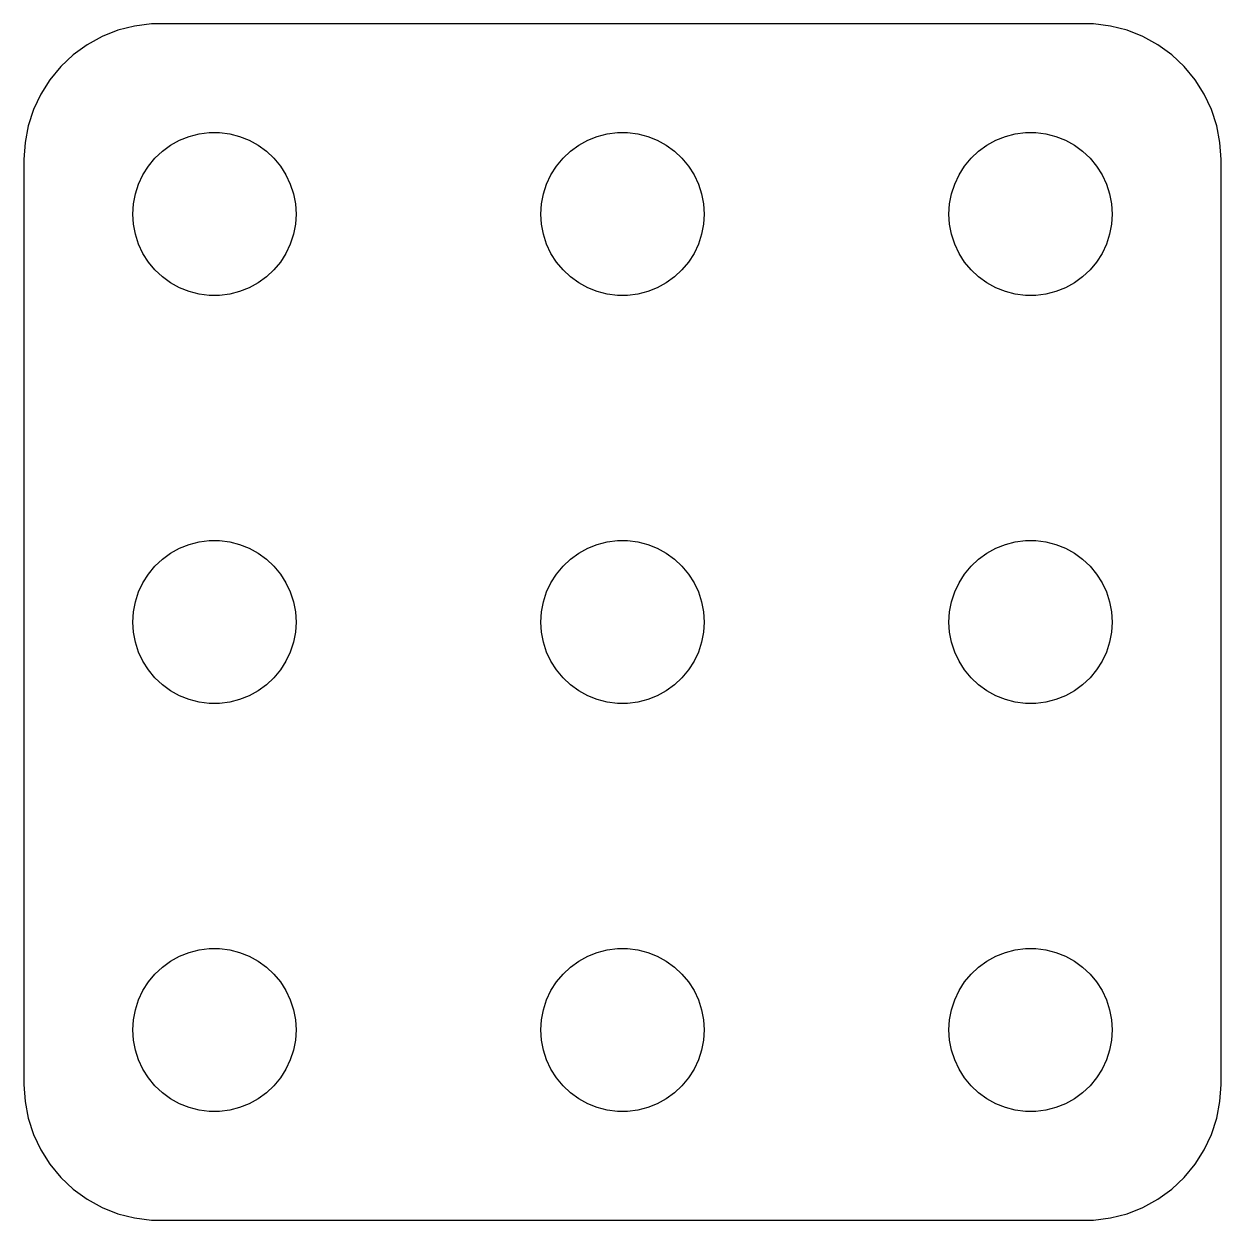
# Model space of a CAD drawing. Header units: metres. Extents: x -11 to 11, y 259 to 497.
# Drawn here: x -11 to 11, y 367 to 389 of the extents above; entities that cross this region are included whole.
import ezdxf

# ---------------------------------------------------------------- set-up
doc = ezdxf.new("R2010")
doc.units = ezdxf.units.M

msp = doc.modelspace()

# ---------------------------------------------------------------- linework, layer by layer
for p, q in [((-8.65697, 388.995), (-8.96844, 388.956)), ((8.65697, 388.995), (-8.65697, 388.995)), ((8.96844, 388.956), (8.65697, 388.995)), ((-9.56444, 388.762), (-9.83955, 388.611)), ((-9.27254, 388.878), (-9.56444, 388.762)), ((-8.96844, 388.956), (-9.27254, 388.878)), ((9.27254, 388.878), (8.96844, 388.956)), ((9.56444, 388.762), (9.27254, 388.878)), ((9.83955, 388.611), (9.56444, 388.762)), ((-9.83955, 388.611), (-10.0936, 388.426)), ((10.0936, 388.426), (9.83955, 388.611)), ((-10.0936, 388.426), (-10.3224, 388.211)), ((10.3224, 388.211), (10.0936, 388.426)), ((-10.3224, 388.211), (-10.5225, 387.969)), ((10.5225, 387.969), (10.3224, 388.211)), ((-10.5225, 387.969), (-10.6908, 387.704)), ((10.6908, 387.704), (10.5225, 387.969)), ((-10.6908, 387.704), (-10.8244, 387.42)), ((10.8244, 387.42), (10.6908, 387.704)), ((-10.8244, 387.42), (-10.9214, 387.122)), ((10.9214, 387.122), (10.8244, 387.42)), ((-10.9214, 387.122), (-10.9803, 386.813)), ((-7.78107, 386.973), (-7.59418, 386.997)), ((-7.59418, 386.997), (-7.40581, 386.997)), ((-7.40581, 386.997), (-7.21892, 386.973)), ((-0.281067, 386.973), (-0.094177, 386.997)), ((-0.094177, 386.997), (0.094177, 386.997)), ((0.094177, 386.997), (0.281067, 386.973)), ((7.21892, 386.973), (7.40581, 386.997)), ((7.40581, 386.997), (7.59418, 386.997)), ((7.59418, 386.997), (7.78107, 386.973)), ((10.9803, 386.813), (10.9214, 387.122)), ((-10.9803, 386.813), (-11, 386.5)), ((-8.45613, 386.656), (-8.30373, 386.766)), ((-8.30373, 386.766), (-8.13866, 386.857)), ((-8.13866, 386.857), (-7.96352, 386.927)), ((-7.96352, 386.927), (-7.78107, 386.973)), ((-7.21892, 386.973), (-7.03647, 386.927)), ((-7.03647, 386.927), (-6.86133, 386.857)), ((-6.86133, 386.857), (-6.69626, 386.766)), ((-6.69626, 386.766), (-6.54385, 386.656)), ((-0.956131, 386.656), (-0.803726, 386.766)), ((-0.803726, 386.766), (-0.638657, 386.857)), ((-0.638657, 386.857), (-0.463516, 386.927)), ((-0.463516, 386.927), (-0.281067, 386.973)), ((0.281067, 386.973), (0.463516, 386.927)), ((0.463516, 386.927), (0.638657, 386.857)), ((0.638657, 386.857), (0.803726, 386.766)), ((0.803726, 386.766), (0.956131, 386.656)), ((6.54385, 386.656), (6.69626, 386.766)), ((6.69626, 386.766), (6.86133, 386.857)), ((6.86133, 386.857), (7.03647, 386.927)), ((7.03647, 386.927), (7.21892, 386.973)), ((7.78107, 386.973), (7.96352, 386.927)), ((7.96352, 386.927), (8.13866, 386.857)), ((8.13866, 386.857), (8.30373, 386.766)), ((8.30373, 386.766), (8.45613, 386.656)), ((11, 386.5), (10.9803, 386.813)), ((-8.59344, 386.527), (-8.45613, 386.656)), ((-6.54385, 386.656), (-6.40654, 386.527)), ((-1.09344, 386.527), (-0.956131, 386.656)), ((0.956131, 386.656), (1.09344, 386.527)), ((6.40654, 386.527), (6.54385, 386.656)), ((8.45613, 386.656), (8.59344, 386.527)), ((-11, 386.5), (-11, 369.5)), ((-8.81445, 386.223), (-8.71352, 386.382)), ((-8.71352, 386.382), (-8.59344, 386.527)), ((-6.40654, 386.527), (-6.28647, 386.382)), ((-6.28647, 386.382), (-6.18553, 386.223)), ((-1.31445, 386.223), (-1.21352, 386.382)), ((-1.21352, 386.382), (-1.09344, 386.527)), ((1.09344, 386.527), (1.21352, 386.382)), ((1.21352, 386.382), (1.31445, 386.223)), ((6.18553, 386.223), (6.28647, 386.382)), ((6.28647, 386.382), (6.40654, 386.527)), ((8.59344, 386.527), (8.71352, 386.382)), ((8.71352, 386.382), (8.81445, 386.223)), ((11, 369.5), (11, 386.5)), ((-8.89465, 386.052), (-8.81445, 386.223)), ((-6.18553, 386.223), (-6.10533, 386.052)), ((-1.39465, 386.052), (-1.31445, 386.223)), ((1.31445, 386.223), (1.39465, 386.052)), ((6.10533, 386.052), (6.18553, 386.223)), ((8.81445, 386.223), (8.89465, 386.052)), ((-8.95287, 385.873), (-8.89465, 386.052)), ((-6.10533, 386.052), (-6.04712, 385.873)), ((-1.45287, 385.873), (-1.39465, 386.052)), ((1.39465, 386.052), (1.45287, 385.873)), ((6.04712, 385.873), (6.10533, 386.052)), ((8.89465, 386.052), (8.95287, 385.873)), ((-9, 385.5), (-8.98816, 385.688)), ((-8.98816, 385.688), (-8.95287, 385.873)), ((-6.04712, 385.873), (-6.01183, 385.688)), ((-6.01183, 385.688), (-6, 385.5)), ((-1.5, 385.5), (-1.48816, 385.688)), ((-1.48816, 385.688), (-1.45287, 385.873)), ((1.45287, 385.873), (1.48816, 385.688)), ((1.48816, 385.688), (1.5, 385.5)), ((6, 385.5), (6.01183, 385.688)), ((6.01183, 385.688), (6.04712, 385.873)), ((8.95287, 385.873), (8.98816, 385.688)), ((8.98816, 385.688), (9, 385.5)), ((-8.98816, 385.312), (-9, 385.5)), ((-6, 385.5), (-6.01183, 385.312)), ((-1.48816, 385.312), (-1.5, 385.5)), ((1.5, 385.5), (1.48816, 385.312)), ((6.01183, 385.312), (6, 385.5)), ((9, 385.5), (8.98816, 385.312)), ((-8.95287, 385.127), (-8.98816, 385.312)), ((-6.01183, 385.312), (-6.04712, 385.127)), ((-1.45287, 385.127), (-1.48816, 385.312)), ((1.48816, 385.312), (1.45287, 385.127)), ((6.04712, 385.127), (6.01183, 385.312)), ((8.98816, 385.312), (8.95287, 385.127)), ((-8.89465, 384.948), (-8.95287, 385.127)), ((-6.04712, 385.127), (-6.10533, 384.948)), ((-1.39465, 384.948), (-1.45287, 385.127)), ((1.45287, 385.127), (1.39465, 384.948)), ((6.10533, 384.948), (6.04712, 385.127)), ((8.95287, 385.127), (8.89465, 384.948)), ((-8.81445, 384.777), (-8.89465, 384.948)), ((-6.10533, 384.948), (-6.18553, 384.777)), ((-1.31445, 384.777), (-1.39465, 384.948)), ((1.39465, 384.948), (1.31445, 384.777)), ((6.18553, 384.777), (6.10533, 384.948)), ((8.89465, 384.948), (8.81445, 384.777)), ((-8.71352, 384.618), (-8.81445, 384.777)), ((-8.59344, 384.473), (-8.71352, 384.618)), ((-6.28647, 384.618), (-6.40654, 384.473)), ((-6.18553, 384.777), (-6.28647, 384.618)), ((-1.21352, 384.618), (-1.31445, 384.777)), ((-1.09344, 384.473), (-1.21352, 384.618)), ((1.21352, 384.618), (1.09344, 384.473)), ((1.31445, 384.777), (1.21352, 384.618)), ((6.28647, 384.618), (6.18553, 384.777)), ((6.40654, 384.473), (6.28647, 384.618)), ((8.71352, 384.618), (8.59344, 384.473)), ((8.81445, 384.777), (8.71352, 384.618)), ((-8.45613, 384.344), (-8.59344, 384.473)), ((-8.30373, 384.234), (-8.45613, 384.344)), ((-6.54385, 384.344), (-6.69626, 384.234)), ((-6.40654, 384.473), (-6.54385, 384.344)), ((-0.956131, 384.344), (-1.09344, 384.473)), ((-0.803726, 384.234), (-0.956131, 384.344)), ((0.956131, 384.344), (0.803726, 384.234)), ((1.09344, 384.473), (0.956131, 384.344)), ((6.54385, 384.344), (6.40654, 384.473)), ((6.69626, 384.234), (6.54385, 384.344)), ((8.45613, 384.344), (8.30373, 384.234)), ((8.59344, 384.473), (8.45613, 384.344)), ((-8.13866, 384.143), (-8.30373, 384.234)), ((-7.96352, 384.073), (-8.13866, 384.143)), ((-6.86133, 384.143), (-7.03647, 384.073)), ((-6.69626, 384.234), (-6.86133, 384.143)), ((-0.638657, 384.143), (-0.803726, 384.234)), ((-0.463516, 384.073), (-0.638657, 384.143)), ((0.638657, 384.143), (0.463516, 384.073)), ((0.803726, 384.234), (0.638657, 384.143)), ((6.86133, 384.143), (6.69626, 384.234)), ((7.03647, 384.073), (6.86133, 384.143)), ((8.13866, 384.143), (7.96352, 384.073)), ((8.30373, 384.234), (8.13866, 384.143)), ((-7.78107, 384.027), (-7.96352, 384.073)), ((-7.59418, 384.003), (-7.78107, 384.027)), ((-7.40581, 384.003), (-7.59418, 384.003)), ((-7.21892, 384.027), (-7.40581, 384.003)), ((-7.03647, 384.073), (-7.21892, 384.027)), ((-0.281067, 384.027), (-0.463516, 384.073)), ((-0.094177, 384.003), (-0.281067, 384.027)), ((0.094177, 384.003), (-0.094177, 384.003)), ((0.281067, 384.027), (0.094177, 384.003)), ((0.463516, 384.073), (0.281067, 384.027)), ((7.21892, 384.027), (7.03647, 384.073)), ((7.40581, 384.003), (7.21892, 384.027)), ((7.59418, 384.003), (7.40581, 384.003)), ((7.78107, 384.027), (7.59418, 384.003)), ((7.96352, 384.073), (7.78107, 384.027)), ((-8.30373, 379.266), (-8.13866, 379.357)), ((-8.13866, 379.357), (-7.96352, 379.427)), ((-7.96352, 379.427), (-7.78107, 379.473)), ((-7.78107, 379.473), (-7.59418, 379.497)), ((-7.59418, 379.497), (-7.40581, 379.497)), ((-7.40581, 379.497), (-7.21892, 379.473)), ((-7.21892, 379.473), (-7.03647, 379.427)), ((-7.03647, 379.427), (-6.86133, 379.357)), ((-6.86133, 379.357), (-6.69626, 379.266)), ((-0.803726, 379.266), (-0.638657, 379.357)), ((-0.638657, 379.357), (-0.463516, 379.427)), ((-0.463516, 379.427), (-0.281067, 379.473)), ((-0.281067, 379.473), (-0.094177, 379.497)), ((-0.094177, 379.497), (0.094177, 379.497)), ((0.094177, 379.497), (0.281067, 379.473)), ((0.281067, 379.473), (0.463516, 379.427)), ((0.463516, 379.427), (0.638657, 379.357)), ((0.638657, 379.357), (0.803726, 379.266)), ((6.69626, 379.266), (6.86133, 379.357)), ((6.86133, 379.357), (7.03647, 379.427)), ((7.03647, 379.427), (7.21892, 379.473)), ((7.21892, 379.473), (7.40581, 379.497)), ((7.40581, 379.497), (7.59418, 379.497)), ((7.59418, 379.497), (7.78107, 379.473)), ((7.78107, 379.473), (7.96352, 379.427)), ((7.96352, 379.427), (8.13866, 379.357)), ((8.13866, 379.357), (8.30373, 379.266)), ((-8.59344, 379.027), (-8.45613, 379.156)), ((-8.45613, 379.156), (-8.30373, 379.266)), ((-6.69626, 379.266), (-6.54385, 379.156)), ((-6.54385, 379.156), (-6.40654, 379.027)), ((-1.09344, 379.027), (-0.956131, 379.156)), ((-0.956131, 379.156), (-0.803726, 379.266)), ((0.803726, 379.266), (0.956131, 379.156)), ((0.956131, 379.156), (1.09344, 379.027)), ((6.40654, 379.027), (6.54385, 379.156)), ((6.54385, 379.156), (6.69626, 379.266)), ((8.30373, 379.266), (8.45613, 379.156)), ((8.45613, 379.156), (8.59344, 379.027)), ((-8.81445, 378.723), (-8.71352, 378.882)), ((-8.71352, 378.882), (-8.59344, 379.027)), ((-6.40654, 379.027), (-6.28647, 378.882)), ((-6.28647, 378.882), (-6.18553, 378.723)), ((-1.31445, 378.723), (-1.21352, 378.882)), ((-1.21352, 378.882), (-1.09344, 379.027)), ((1.09344, 379.027), (1.21352, 378.882)), ((1.21352, 378.882), (1.31445, 378.723)), ((6.18553, 378.723), (6.28647, 378.882)), ((6.28647, 378.882), (6.40654, 379.027)), ((8.59344, 379.027), (8.71352, 378.882)), ((8.71352, 378.882), (8.81445, 378.723)), ((-8.89465, 378.552), (-8.81445, 378.723)), ((-6.18553, 378.723), (-6.10533, 378.552)), ((-1.39465, 378.552), (-1.31445, 378.723)), ((1.31445, 378.723), (1.39465, 378.552)), ((6.10533, 378.552), (6.18553, 378.723)), ((8.81445, 378.723), (8.89465, 378.552)), ((-8.95287, 378.373), (-8.89465, 378.552)), ((-6.10533, 378.552), (-6.04712, 378.373)), ((-1.45287, 378.373), (-1.39465, 378.552)), ((1.39465, 378.552), (1.45287, 378.373)), ((6.04712, 378.373), (6.10533, 378.552)), ((8.89465, 378.552), (8.95287, 378.373)), ((-9, 378), (-8.98816, 378.188)), ((-8.98816, 378.188), (-8.95287, 378.373)), ((-6.04712, 378.373), (-6.01183, 378.188)), ((-6.01183, 378.188), (-6, 378)), ((-1.5, 378), (-1.48816, 378.188)), ((-1.48816, 378.188), (-1.45287, 378.373)), ((1.45287, 378.373), (1.48816, 378.188)), ((1.48816, 378.188), (1.5, 378)), ((6, 378), (6.01183, 378.188)), ((6.01183, 378.188), (6.04712, 378.373)), ((8.95287, 378.373), (8.98816, 378.188)), ((8.98816, 378.188), (9, 378)), ((-8.98816, 377.812), (-9, 378)), ((-6, 378), (-6.01183, 377.812)), ((-1.48816, 377.812), (-1.5, 378)), ((1.5, 378), (1.48816, 377.812)), ((6.01183, 377.812), (6, 378)), ((9, 378), (8.98816, 377.812)), ((-8.95287, 377.627), (-8.98816, 377.812)), ((-6.01183, 377.812), (-6.04712, 377.627)), ((-1.45287, 377.627), (-1.48816, 377.812)), ((1.48816, 377.812), (1.45287, 377.627)), ((6.04712, 377.627), (6.01183, 377.812)), ((8.98816, 377.812), (8.95287, 377.627)), ((-8.89465, 377.448), (-8.95287, 377.627)), ((-6.04712, 377.627), (-6.10533, 377.448)), ((-1.39465, 377.448), (-1.45287, 377.627)), ((1.45287, 377.627), (1.39465, 377.448)), ((6.10533, 377.448), (6.04712, 377.627)), ((8.95287, 377.627), (8.89465, 377.448)), ((-8.81445, 377.277), (-8.89465, 377.448)), ((-6.10533, 377.448), (-6.18553, 377.277)), ((-1.31445, 377.277), (-1.39465, 377.448)), ((1.39465, 377.448), (1.31445, 377.277)), ((6.18553, 377.277), (6.10533, 377.448)), ((8.89465, 377.448), (8.81445, 377.277)), ((-8.71352, 377.118), (-8.81445, 377.277)), ((-8.59344, 376.973), (-8.71352, 377.118)), ((-6.28647, 377.118), (-6.40654, 376.973)), ((-6.18553, 377.277), (-6.28647, 377.118)), ((-1.21352, 377.118), (-1.31445, 377.277)), ((-1.09344, 376.973), (-1.21352, 377.118)), ((1.21352, 377.118), (1.09344, 376.973)), ((1.31445, 377.277), (1.21352, 377.118)), ((6.28647, 377.118), (6.18553, 377.277)), ((6.40654, 376.973), (6.28647, 377.118)), ((8.71352, 377.118), (8.59344, 376.973)), ((8.81445, 377.277), (8.71352, 377.118)), ((-8.45613, 376.844), (-8.59344, 376.973)), ((-6.40654, 376.973), (-6.54385, 376.844)), ((-0.956131, 376.844), (-1.09344, 376.973)), ((1.09344, 376.973), (0.956131, 376.844)), ((6.54385, 376.844), (6.40654, 376.973)), ((8.59344, 376.973), (8.45613, 376.844)), ((-8.30373, 376.734), (-8.45613, 376.844)), ((-8.13866, 376.643), (-8.30373, 376.734)), ((-7.96352, 376.573), (-8.13866, 376.643)), ((-6.86133, 376.643), (-7.03647, 376.573)), ((-6.69626, 376.734), (-6.86133, 376.643)), ((-6.54385, 376.844), (-6.69626, 376.734)), ((-0.803726, 376.734), (-0.956131, 376.844)), ((-0.638657, 376.643), (-0.803726, 376.734)), ((-0.463516, 376.573), (-0.638657, 376.643)), ((0.638657, 376.643), (0.463516, 376.573)), ((0.803726, 376.734), (0.638657, 376.643)), ((0.956131, 376.844), (0.803726, 376.734)), ((6.69626, 376.734), (6.54385, 376.844)), ((6.86133, 376.643), (6.69626, 376.734)), ((7.03647, 376.573), (6.86133, 376.643)), ((8.13866, 376.643), (7.96352, 376.573)), ((8.30373, 376.734), (8.13866, 376.643)), ((8.45613, 376.844), (8.30373, 376.734)), ((-7.78107, 376.527), (-7.96352, 376.573)), ((-7.59418, 376.503), (-7.78107, 376.527)), ((-7.40581, 376.503), (-7.59418, 376.503)), ((-7.21892, 376.527), (-7.40581, 376.503)), ((-7.03647, 376.573), (-7.21892, 376.527)), ((-0.281067, 376.527), (-0.463516, 376.573)), ((-0.094177, 376.503), (-0.281067, 376.527)), ((0.094177, 376.503), (-0.094177, 376.503)), ((0.281067, 376.527), (0.094177, 376.503)), ((0.463516, 376.573), (0.281067, 376.527)), ((7.21892, 376.527), (7.03647, 376.573)), ((7.40581, 376.503), (7.21892, 376.527)), ((7.59418, 376.503), (7.40581, 376.503)), ((7.78107, 376.527), (7.59418, 376.503)), ((7.96352, 376.573), (7.78107, 376.527)), ((-8.30373, 371.766), (-8.13866, 371.857)), ((-8.13866, 371.857), (-7.96352, 371.927)), ((-7.96352, 371.927), (-7.78107, 371.973)), ((-7.78107, 371.973), (-7.59418, 371.997)), ((-7.59418, 371.997), (-7.40581, 371.997)), ((-7.40581, 371.997), (-7.21892, 371.973)), ((-7.21892, 371.973), (-7.03647, 371.927)), ((-7.03647, 371.927), (-6.86133, 371.857)), ((-6.86133, 371.857), (-6.69626, 371.766)), ((-0.803726, 371.766), (-0.638657, 371.857)), ((-0.638657, 371.857), (-0.463516, 371.927)), ((-0.463516, 371.927), (-0.281067, 371.973)), ((-0.281067, 371.973), (-0.094177, 371.997)), ((-0.094177, 371.997), (0.094177, 371.997)), ((0.094177, 371.997), (0.281067, 371.973)), ((0.281067, 371.973), (0.463516, 371.927)), ((0.463516, 371.927), (0.638657, 371.857)), ((0.638657, 371.857), (0.803726, 371.766)), ((6.69626, 371.766), (6.86133, 371.857)), ((6.86133, 371.857), (7.03647, 371.927)), ((7.03647, 371.927), (7.21892, 371.973)), ((7.21892, 371.973), (7.40581, 371.997)), ((7.40581, 371.997), (7.59418, 371.997)), ((7.59418, 371.997), (7.78107, 371.973)), ((7.78107, 371.973), (7.96352, 371.927)), ((7.96352, 371.927), (8.13866, 371.857)), ((8.13866, 371.857), (8.30373, 371.766)), ((-8.59344, 371.527), (-8.45613, 371.656)), ((-8.45613, 371.656), (-8.30373, 371.766)), ((-6.69626, 371.766), (-6.54385, 371.656)), ((-6.54385, 371.656), (-6.40654, 371.527)), ((-1.09344, 371.527), (-0.956131, 371.656)), ((-0.956131, 371.656), (-0.803726, 371.766)), ((0.803726, 371.766), (0.956131, 371.656)), ((0.956131, 371.656), (1.09344, 371.527)), ((6.40654, 371.527), (6.54385, 371.656)), ((6.54385, 371.656), (6.69626, 371.766)), ((8.30373, 371.766), (8.45613, 371.656)), ((8.45613, 371.656), (8.59344, 371.527)), ((-8.81445, 371.223), (-8.71352, 371.382)), ((-8.71352, 371.382), (-8.59344, 371.527)), ((-6.40654, 371.527), (-6.28647, 371.382)), ((-6.28647, 371.382), (-6.18553, 371.223)), ((-1.31445, 371.223), (-1.21352, 371.382)), ((-1.21352, 371.382), (-1.09344, 371.527)), ((1.09344, 371.527), (1.21352, 371.382)), ((1.21352, 371.382), (1.31445, 371.223)), ((6.18553, 371.223), (6.28647, 371.382)), ((6.28647, 371.382), (6.40654, 371.527)), ((8.59344, 371.527), (8.71352, 371.382)), ((8.71352, 371.382), (8.81445, 371.223)), ((-8.89465, 371.052), (-8.81445, 371.223)), ((-6.18553, 371.223), (-6.10533, 371.052)), ((-1.39465, 371.052), (-1.31445, 371.223)), ((1.31445, 371.223), (1.39465, 371.052)), ((6.10533, 371.052), (6.18553, 371.223)), ((8.81445, 371.223), (8.89465, 371.052)), ((-8.95287, 370.873), (-8.89465, 371.052)), ((-6.10533, 371.052), (-6.04712, 370.873)), ((-1.45287, 370.873), (-1.39465, 371.052)), ((1.39465, 371.052), (1.45287, 370.873)), ((6.04712, 370.873), (6.10533, 371.052)), ((8.89465, 371.052), (8.95287, 370.873)), ((-8.98816, 370.688), (-8.95287, 370.873)), ((-6.04712, 370.873), (-6.01183, 370.688)), ((-1.48816, 370.688), (-1.45287, 370.873)), ((1.45287, 370.873), (1.48816, 370.688)), ((6.01183, 370.688), (6.04712, 370.873)), ((8.95287, 370.873), (8.98816, 370.688)), ((-9, 370.5), (-8.98816, 370.688)), ((-8.98816, 370.312), (-9, 370.5)), ((-6.01183, 370.688), (-6, 370.5)), ((-6, 370.5), (-6.01183, 370.312)), ((-1.5, 370.5), (-1.48816, 370.688)), ((-1.48816, 370.312), (-1.5, 370.5)), ((1.48816, 370.688), (1.5, 370.5)), ((1.5, 370.5), (1.48816, 370.312)), ((6, 370.5), (6.01183, 370.688)), ((6.01183, 370.312), (6, 370.5)), ((8.98816, 370.688), (9, 370.5)), ((9, 370.5), (8.98816, 370.312)), ((-8.95287, 370.127), (-8.98816, 370.312)), ((-6.01183, 370.312), (-6.04712, 370.127)), ((-1.45287, 370.127), (-1.48816, 370.312)), ((1.48816, 370.312), (1.45287, 370.127)), ((6.04712, 370.127), (6.01183, 370.312)), ((8.98816, 370.312), (8.95287, 370.127)), ((-8.89465, 369.948), (-8.95287, 370.127)), ((-6.04712, 370.127), (-6.10533, 369.948)), ((-1.39465, 369.948), (-1.45287, 370.127)), ((1.45287, 370.127), (1.39465, 369.948)), ((6.10533, 369.948), (6.04712, 370.127)), ((8.95287, 370.127), (8.89465, 369.948)), ((-8.81445, 369.777), (-8.89465, 369.948)), ((-6.10533, 369.948), (-6.18553, 369.777)), ((-1.31445, 369.777), (-1.39465, 369.948)), ((1.39465, 369.948), (1.31445, 369.777)), ((6.18553, 369.777), (6.10533, 369.948)), ((8.89465, 369.948), (8.81445, 369.777)), ((-8.71352, 369.618), (-8.81445, 369.777)), ((-8.59344, 369.473), (-8.71352, 369.618)), ((-6.28647, 369.618), (-6.40654, 369.473)), ((-6.18553, 369.777), (-6.28647, 369.618)), ((-1.21352, 369.618), (-1.31445, 369.777)), ((-1.09344, 369.473), (-1.21352, 369.618)), ((1.21352, 369.618), (1.09344, 369.473)), ((1.31445, 369.777), (1.21352, 369.618)), ((6.28647, 369.618), (6.18553, 369.777)), ((6.40654, 369.473), (6.28647, 369.618)), ((8.71352, 369.618), (8.59344, 369.473)), ((8.81445, 369.777), (8.71352, 369.618)), ((-11, 369.5), (-10.9803, 369.187)), ((-8.45613, 369.344), (-8.59344, 369.473)), ((-6.40654, 369.473), (-6.54385, 369.344)), ((-0.956131, 369.344), (-1.09344, 369.473)), ((1.09344, 369.473), (0.956131, 369.344)), ((6.54385, 369.344), (6.40654, 369.473)), ((8.59344, 369.473), (8.45613, 369.344)), ((10.9803, 369.187), (11, 369.5)), ((-10.9803, 369.187), (-10.9214, 368.878)), ((-8.30373, 369.234), (-8.45613, 369.344)), ((-8.13866, 369.143), (-8.30373, 369.234)), ((-6.69626, 369.234), (-6.86133, 369.143)), ((-6.54385, 369.344), (-6.69626, 369.234)), ((-0.803726, 369.234), (-0.956131, 369.344)), ((-0.638657, 369.143), (-0.803726, 369.234)), ((0.803726, 369.234), (0.638657, 369.143)), ((0.956131, 369.344), (0.803726, 369.234)), ((6.69626, 369.234), (6.54385, 369.344)), ((6.86133, 369.143), (6.69626, 369.234)), ((8.30373, 369.234), (8.13866, 369.143)), ((8.45613, 369.344), (8.30373, 369.234)), ((10.9214, 368.878), (10.9803, 369.187)), ((-7.96352, 369.073), (-8.13866, 369.143)), ((-7.78107, 369.027), (-7.96352, 369.073)), ((-7.59418, 369.003), (-7.78107, 369.027)), ((-7.40581, 369.003), (-7.59418, 369.003)), ((-7.21892, 369.027), (-7.40581, 369.003)), ((-7.03647, 369.073), (-7.21892, 369.027)), ((-6.86133, 369.143), (-7.03647, 369.073)), ((-0.463516, 369.073), (-0.638657, 369.143)), ((-0.281067, 369.027), (-0.463516, 369.073)), ((-0.094177, 369.003), (-0.281067, 369.027)), ((0.094177, 369.003), (-0.094177, 369.003)), ((0.281067, 369.027), (0.094177, 369.003)), ((0.463516, 369.073), (0.281067, 369.027)), ((0.638657, 369.143), (0.463516, 369.073)), ((7.03647, 369.073), (6.86133, 369.143)), ((7.21892, 369.027), (7.03647, 369.073)), ((7.40581, 369.003), (7.21892, 369.027)), ((7.59418, 369.003), (7.40581, 369.003)), ((7.78107, 369.027), (7.59418, 369.003)), ((7.96352, 369.073), (7.78107, 369.027)), ((8.13866, 369.143), (7.96352, 369.073)), ((-10.9214, 368.878), (-10.8244, 368.58)), ((10.8244, 368.58), (10.9214, 368.878)), ((-10.8244, 368.58), (-10.6908, 368.296)), ((10.6908, 368.296), (10.8244, 368.58)), ((-10.6908, 368.296), (-10.5225, 368.031)), ((10.5225, 368.031), (10.6908, 368.296)), ((-10.5225, 368.031), (-10.3224, 367.789)), ((10.3224, 367.789), (10.5225, 368.031)), ((-10.3224, 367.789), (-10.0936, 367.574)), ((10.0936, 367.574), (10.3224, 367.789)), ((-10.0936, 367.574), (-9.83955, 367.389)), ((9.83955, 367.389), (10.0936, 367.574)), ((-9.83955, 367.389), (-9.56444, 367.238)), ((-9.56444, 367.238), (-9.27254, 367.122)), ((9.27254, 367.122), (9.56444, 367.238)), ((9.56444, 367.238), (9.83955, 367.389)), ((-9.27254, 367.122), (-8.96844, 367.044)), ((-8.96844, 367.044), (-8.65697, 367.005)), ((-8.65697, 367.005), (8.65697, 367.005)), ((8.65697, 367.005), (8.96844, 367.044)), ((8.96844, 367.044), (9.27254, 367.122))]:
    msp.add_line(p, q)

doc.saveas('drawing.dxf')
